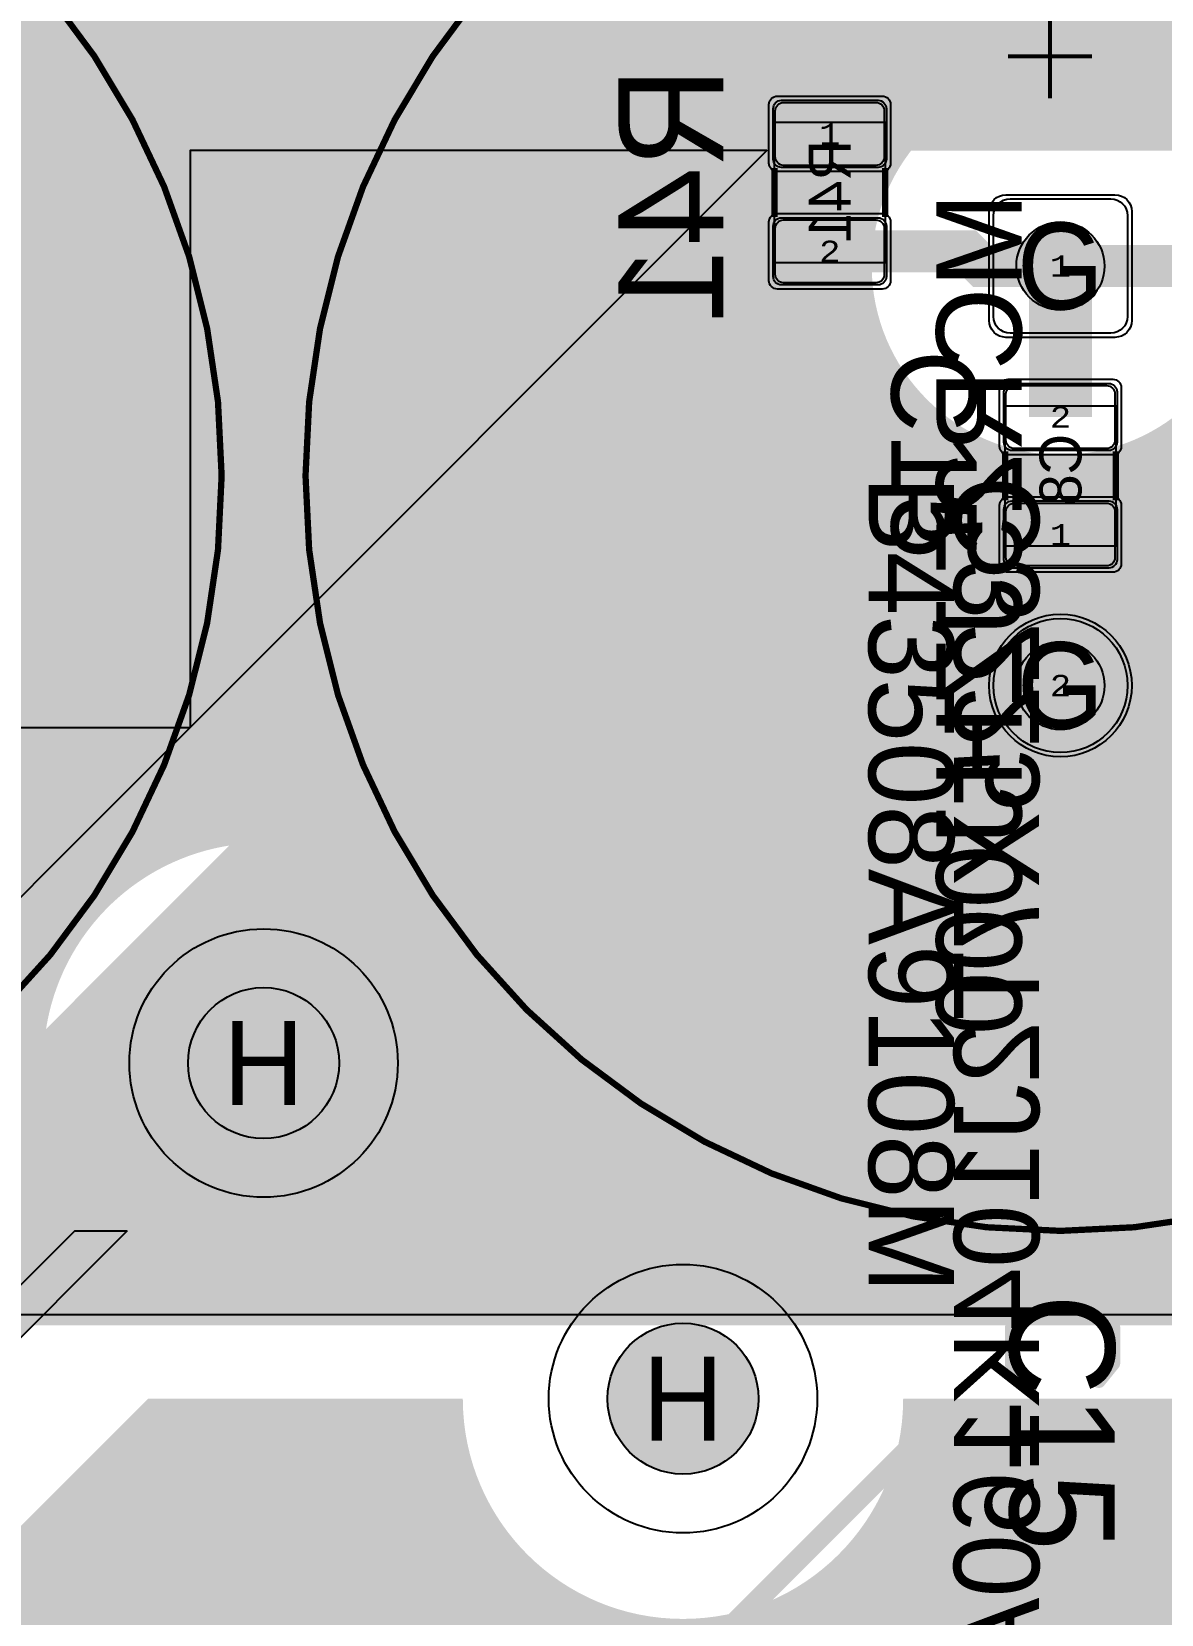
# Model space of a CAD drawing. Extents: x -2 to 260, y -54 to 137.
# Drawn here: x 102.47 to 129.41, y 34.86 to 72.59 of the extents above; entities that cross this region are included whole.
import ezdxf
from ezdxf.enums import TextEntityAlignment as Align

# ---------------------------------------------------------------- set-up
doc = ezdxf.new("R2010")
doc.units = 0
doc.header["$MEASUREMENT"] = 0
for name, color, linetype in [('ASSEMBLY_OUTLINES_BTM', 191, 'CONTINUOUS'), ('ASSEMBLY_OUTLINES_TOP', 102, 'CONTINUOUS'), ('ASSEMBLY_PART_NUMBERS_BTM', 191, 'CONTINUOUS'), ('ASSEMBLY_PART_NUMBERS_TOP', 102, 'CONTINUOUS'), ('ASSEMBLY_REF_DES_BTM', 191, 'CONTINUOUS'), ('ASSEMBLY_REF_DES_TOP', 102, 'CONTINUOUS'), ('DRILL_DRAWING', 21, 'CONTINUOUS'), ('GENERATED_SILKSCREEN_BTM', 255, 'CONTINUOUS'), ('GENERATED_SILKSCREEN_TOP', 140, 'CONTINUOUS'), ('MOUNTING_HOLE_PADS_LAYER14', 150, 'CONTINUOUS'), ('MOUNTING_HOLE_PADS_LAYER15', 230, 'CONTINUOUS'), ('MOUNTING_HOLES_LAYER_BOT17', 42, 'CONTINUOUS'), ('MOUNTING_HOLES_LAYER_TOP', 42, 'CONTINUOUS'), ('PART_HOLES_LAYER_BOTTOM', 30, 'CONTINUOUS'), ('PART_HOLES_LAYER_TOP', 30, 'CONTINUOUS'), ('PART_PADS_LAYER_BOTTOM', 230, 'CONTINUOUS'), ('PART_PADS_LAYER_TOP', 150, 'CONTINUOUS'), ('PART_PADS_SMD_BTM', 230, 'CONTINUOUS'), ('PIN_NUMBERS_BTM', 8, 'CONTINUOUS'), ('PIN_NUMBERS_TOP', 8, 'CONTINUOUS'), ('PLACEMENT_OUTLINES_BTM', 222, 'CONTINUOUS'), ('PLACEMENT_OUTLINES_TOP', 130, 'CONTINUOUS'), ('PLANE_DATA_LAYER_BOTTOM', 230, 'CONTINUOUS'), ('PLANE_DATA_LAYER_TOP', 150, 'CONTINUOUS'), ('PLANE_SHAPES_LAYER_BOTTOM', 230, 'CONTINUOUS'), ('PLANE_SHAPES_LAYER_TOP', 150, 'CONTINUOUS'), ('SILKSCREEN_OUTLINES_BTM', 211, 'CONTINUOUS'), ('SILKSCREEN_OUTLINES_TOP', 150, 'CONTINUOUS'), ('SILKSCREEN_REF_DES_BTM', 211, 'CONTINUOUS'), ('SILKSCREEN_REF_DES_TOP', 150, 'CONTINUOUS'), ('SOLDERMASK_PADS_BTM', 102, 'CONTINUOUS'), ('SOLDERMASK_PADS_TOP', 102, 'CONTINUOUS'), ('SOLDERPASTE_PADS_BTM', 254, 'CONTINUOUS'), ('TRACES_LAYER_BOTTOM', 230, 'CONTINUOUS')]:
    doc.layers.add(name, color=color, linetype=linetype)
doc.styles.add('COURIER_NEW', font='COUR.TTF')
doc.styles.add('VERIBEST_GERBER_0', font='txt')

msp = doc.modelspace()

# ---------------------------------------------------------------- hatches: boundary and pattern name
at = {"layer": 'MOUNTING_HOLES_LAYER_BOT17'}
h = msp.add_hatch(color=256, dxfattribs=at)
edge = h.paths.add_edge_path()
edge.add_arc((108, 48), 1.8, 0, 360)
h = msp.add_hatch(color=256, dxfattribs=at)
edge = h.paths.add_edge_path()
edge.add_arc((118, 40), 1.8, 0, 360)
at = {"layer": 'MOUNTING_HOLES_LAYER_TOP'}
h = msp.add_hatch(color=256, dxfattribs=at)
edge = h.paths.add_edge_path()
edge.add_arc((108, 48), 1.8, 0, 360)
h = msp.add_hatch(color=256, dxfattribs=at)
edge = h.paths.add_edge_path()
edge.add_arc((118, 40), 1.8, 0, 360)
at = {"layer": 'PART_HOLES_LAYER_BOTTOM'}
h = msp.add_hatch(color=256, dxfattribs=at)
edge = h.paths.add_edge_path()
edge.add_arc((127, 67), 1.05, 0, 360)
h = msp.add_hatch(color=256, dxfattribs=at)
edge = h.paths.add_edge_path()
edge.add_arc((127, 57), 1.05, 0, 360)
at = {"layer": 'PART_HOLES_LAYER_TOP'}
h = msp.add_hatch(color=256, dxfattribs=at)
edge = h.paths.add_edge_path()
edge.add_arc((127, 67), 1.05, 0, 360)
h = msp.add_hatch(color=256, dxfattribs=at)
edge = h.paths.add_edge_path()
edge.add_arc((127, 57), 1.05, 0, 360)
at = {"layer": 'PLANE_DATA_LAYER_BOTTOM'}
h = msp.add_hatch(color=256, dxfattribs=at)
h.paths.add_polyline_path([(215, 72.9262, -0.414213562), (214.9238, 72.85), (213.75, 72.85, 0.414213562), (213.05, 72.15), (213.05, 69.85, 0.414213562), (213.75, 69.15), (214.9238, 69.15, -0.414213562), (215, 69.0738), (215, 68.8262, -0.414213562), (214.9238, 68.75), (199.5762, 68.75, -0.414213562), (199.5, 68.8262), (199.5, 76.749996), (199.499997, 76.750001), (197.750002, 78.499998, 0.207684346), (197.749996, 78.5), (192.000004, 78.5, 0.207684346), (191.999998, 78.499998), (190.250002, 76.750002), (190.25, 76.749996), (190.25, 69.8262, -0.414213562), (190.1738, 69.75), (171.4262, 69.75, -0.414213562), (171.35, 69.8262), (171.35, 71, 0.414213562), (170.65, 71.7), (168.35, 71.7, 0.414213562), (167.65, 71), (167.65, 69.8262, -0.414213562), (167.5738, 69.75), (162.1762, 69.75, -0.414213562), (162.1, 69.8262), (162.1, 71, 0.414213562), (161.4, 71.7), (159.1, 71.7, 0.414213562), (158.4, 71), (158.4, 69.8262, -0.414213562), (158.3238, 69.75), (133.9262, 69.75, -0.414213562), (133.85, 69.8262), (133.85, 70.75, 0.414213562), (133.15, 71.45), (130.85, 71.45, 0.414213562), (130.15, 70.75), (130.15, 69.8262, -0.414213562), (130.0738, 69.75), (123.4262, 69.75, -0.414213562), (123.35, 69.8262), (123.35, 70.75, 0.414213562), (122.65, 71.45), (120.35, 71.45, 0.414213562), (119.65, 70.75), (119.65, 69.549999, 0.035735183), (119.657133, 69.450323, -0.035737133), (119.65791, 69.439472), (119.65791, 69.439471, -0.198909956), (119.635592, 69.38559), (98.750002, 48.500002), (98.75, 48.499996), (98.750002, 29.281565), (98.750002, 29.281564, -0.198909956), (98.727684, 29.227683), (93.000002, 23.500002), (93, 23.499996), (93, 12.5762, -0.414213562), (92.9238, 12.5), (89.5762, 12.5, -0.414213562), (89.5, 12.5762), (89.5, 23.499996), (89.499997, 23.500001), (83.77232, 29.227678, -0.198909956), (83.750002, 29.281559), (83.750002, 29.28156), (83.75, 46.499996), (83.749997, 46.500001), (60.500002, 69.749998, 0.207684346), (60.499996, 69.75), (57.4262, 69.75, -0.414213562), (57.35, 69.8262), (57.35, 70.75, 0.414213562), (56.65, 71.45), (54.35, 71.45, 0.414213562), (53.65, 70.75), (53.65, 69.826201, -0.414213562), (53.5738, 69.750001), (48.4262, 69.750001, -0.414213562), (48.35, 69.826201), (48.35, 70.75, 0.414213562), (47.65, 71.45), (45.35, 71.45, 0.414213562), (44.65, 70.75), (44.65, 69.826202, -0.414213562), (44.5738, 69.750002), (43.53156, 69.750002, -0.198913366), (43.477678, 69.77232), (43.02232, 70.227678, -0.198909956), (43.000002, 70.281559), (43.000002, 91.218441, -0.198909956), (43.02232, 91.272322), (43.727678, 91.97768, -0.198913366), (43.78156, 91.999998), (44.3238, 91.999998, -0.414213562), (44.4, 91.923798), (44.4, 90.75, 0.414213562), (45.1, 90.05), (47.4, 90.05, 0.414213562), (48.1, 90.75), (48.1, 91.923798, -0.414213562), (48.1762, 91.999998), (53.5738, 91.999998, -0.414213562), (53.65, 91.923798), (53.65, 90.75, 0.414213562), (54.35, 90.05), (56.65, 90.05, 0.414213562), (57.35, 90.75), (57.35, 91.923798, -0.414213562), (57.4262, 91.999998), (64.797837, 91.999998), (81, 91.999999), (81.5738, 91.999999, -0.414213562), (81.65, 91.923799), (81.65, 91, 0.414213562), (82.35, 90.3), (84.65, 90.3, 0.414213562), (85.35, 91), (85.35, 91.923799, -0.414213562), (85.4262, 91.999999), (92.0738, 91.999999, -0.414213562), (92.15, 91.923799), (92.15, 91, 0.414213562), (92.85, 90.3), (95.15, 90.3, 0.414213562), (95.85, 91), (95.85, 91.923799, -0.414213562), (95.9262, 91.999999), (119.5738, 91.999999, -0.414213562), (119.65, 91.923799), (119.65, 91, 0.414213562), (120.35, 90.3), (122.65, 90.3, 0.414213562), (123.35, 91), (123.35, 91.923799, -0.414213562), (123.4262, 91.999999), (130.0738, 91.999999, -0.414213562), (130.15, 91.923799), (130.15, 91, 0.414213562), (130.85, 90.3), (133.15, 90.3, 0.414213562), (133.85, 91), (133.85, 91.923799, -0.414213562), (133.9262, 91.999999), (140.797837, 91.999999), (158.3238, 92, -0.414213562), (158.4, 91.9238), (158.4, 91, 0.414213562), (159.1, 90.3), (161.4, 90.3, 0.414213562), (162.1, 91), (162.1, 91.9238, -0.414213562), (162.1762, 92), (167.8238, 92, -0.414213562), (167.9, 91.9238), (167.9, 91, 0.414213562), (168.6, 90.3), (170.9, 90.3, 0.414213562), (171.6, 91), (171.6, 91.9238, -0.414213562), (171.6762, 92), (190.249996, 92, 0.207684346), (190.250002, 92.000002), (193.227679, 94.977682, -0.198913366), (193.281561, 95), (198.71844, 94.999998, -0.198913366), (198.772322, 94.97768), (201.22768, 92.522322, -0.198909956), (201.249998, 92.468441), (201.249998, 92.46844), (201.25, 87.000004), (201.250003, 86.999999), (209, 79.25), (209.749998, 78.500002, 0.207684346), (209.750004, 78.5), (214.21844, 78.499998, -0.198913366), (214.272322, 78.47768), (214.977682, 77.77232, -0.198909956), (215, 77.718439)], flags=0)
h.paths.add_polyline_path([(64.797837, 81, -1), (75.202163, 81, -1)], flags=0)
h.paths.add_polyline_path([(89.98, 14.19, -1), (92.68, 14.19, -1)], flags=0)
h.paths.add_polyline_path([(89.98, 18, -1), (92.68, 18, -1)], flags=0)
h.paths.add_polyline_path([(89.98, 21.81, -1), (92.68, 21.81, -1)], flags=0)
h.paths.add_polyline_path([(96.999998, 65.249998), (97, 65.250004), (97, 68.249996), (96.999997, 68.250001), (95.622318, 69.62768, -0.198909956), (95.6, 69.681561), (95.6, 70.75, 0.414213562), (94.9, 71.45), (92.6, 71.45, 0.414213562), (91.9, 70.75), (91.9, 69.8262, -0.414213562), (91.8238, 69.75), (86.1762, 69.75, -0.414213562), (86.1, 69.8262), (86.1, 70.75, 0.414213562), (85.4, 71.45), (83.1, 71.45, 0.414213562), (82.4, 70.75), (82.4, 69.8262, -0.414213562), (82.3238, 69.75), (81.000008, 69.75, 0.414213562), (81, 69.749992), (81, 69.250008, 0.414213562), (81.000008, 69.25), (82.316036, 69.249998, -0.414213562), (82.392236, 69.173798), (82.392236, 69.173797, -0.198909956), (82.369918, 69.119916), (81.000002, 67.750002), (81, 67.749996), (81, 65.250004), (81.000003, 65.249999), (82.499998, 63.750002, 0.207684346), (82.500004, 63.75), (85.4238, 63.75, -0.414213562), (85.5, 63.6738), (85.5, 53.500008, 0.414213562), (85.500008, 53.5), (92.749992, 53.5, 0.414213562), (92.75, 53.500008), (92.75, 63.6738, -0.414213562), (92.8262, 63.75), (95.499996, 63.75, 0.207684346), (95.500002, 63.750002)], flags=0)
h.paths.add_polyline_path([(102.797837, 81, -1), (113.202163, 81, -1)], flags=0)
h.paths.add_polyline_path([(140.797837, 81, -1), (151.202163, 81, -1)], flags=0)
h.paths.add_polyline_path([(173.797837, 81, -1), (184.202163, 81, -1)], flags=0)
h.paths.add_polyline_path([(209, 71, -1), (212.5, 71, -1)], flags=0)
h.paths.add_polyline_path([(213.1, 73.15, 0.414213562), (213.8, 73.85), (213.8, 75.15, 0.414213562), (213.1, 75.85), (209.9, 75.85, 0.414213562), (209.2, 75.15), (209.2, 73.85, 0.414213562), (209.9, 73.15)], flags=0)
for points in [[(121.5, 70.575), (121.5, 71.5262)], [(120.525, 70.15), (119.5738, 70.15)], [(122.475, 70.15), (123.4262, 70.15)], [(126.025, 60.6), (125.0738, 60.6)], [(127.975, 60.6), (128.9262, 60.6)], [(127, 57), (125.461194, 58.538806)], [(127, 57), (128.538806, 58.538806)], [(127, 57), (125.461194, 55.461194)], [(127, 57), (128.538806, 55.461194)]]:
    msp.add_hatch(color=256, dxfattribs=at).paths.add_polyline_path(points, is_closed=False, flags=0)
h = msp.add_hatch(color=256, dxfattribs=at)
h.paths.add_polyline_path([(208.5, 52.5762, -0.414213562), (208.4238, 52.5), (202.000004, 52.5, 0.207684346), (201.999998, 52.499998), (198.272322, 48.77232, -0.198913366), (198.21844, 48.750002), (186.750004, 48.75, 0.207684346), (186.749998, 48.749998), (179.772321, 41.772318, -0.198913366), (179.718439, 41.75), (121.30525, 41.75, -0.273000489), (121.238553, 41.789349, 0.58997023), (114.761447, 41.789349, -0.273000489), (114.69475, 41.75), (102.5762, 41.75, -0.414213562), (102.5, 41.8262), (102.500002, 48.46844), (102.500002, 48.468441, -0.198909956), (102.52232, 48.522322), (115.227678, 61.22768, -0.198913366), (115.28156, 61.249998), (124.9, 61.249999), (125.0738, 61.249999, -0.414213562), (125.15, 61.173799), (125.15, 60, 0.414213562), (125.85, 59.3), (128.15, 59.3, 0.414213562), (128.85, 60), (128.85, 61.1738, -0.414213562), (128.9262, 61.25), (132.249996, 61.25, 0.207684346), (132.250002, 61.250002), (137.477679, 66.477682, -0.198913366), (137.531561, 66.5), (155.468438, 66.5, -0.198913366), (155.52232, 66.477682), (160.749998, 61.250002, 0.207684346), (160.750004, 61.25), (163.0738, 61.25, -0.414213562), (163.15, 61.1738), (163.15, 60, 0.414213562), (163.85, 59.3), (166.15, 59.3, 0.414213562), (166.85, 60), (166.85, 61.1738, -0.414213562), (166.9262, 61.25), (170.249996, 61.25, 0.207684346), (170.250002, 61.250002), (174.977679, 65.977682, -0.198913366), (175.031561, 66), (208.4238, 66, -0.414213562), (208.5, 65.9238)], flags=0)
h.paths.add_polyline_path([(104.3, 48, -1), (111.7, 48, -1)], flags=0)
h.paths.add_polyline_path([(124.9, 57, -1), (129.1, 57, -1)], flags=0)
h.paths.add_polyline_path([(140.75, 48, -1), (151.25, 48, -1)], flags=0)
h.paths.add_polyline_path([(162.9, 57, -1), (167.1, 57, -1)], flags=0)
at = {"layer": 'PLANE_DATA_LAYER_TOP'}
h = msp.add_hatch(color=256, dxfattribs=at)
h.paths.add_polyline_path([(256.75, 69.0762, -0.414213562), (256.6738, 69), (217.28156, 69.000002, -0.198913366), (217.227678, 69.02232), (212.250002, 73.999998, 0.207684346), (212.249996, 74), (207.000004, 74, 0.207684346), (206.999998, 73.999998), (203.022321, 70.022318, -0.198913366), (202.968439, 70), (194.250004, 70, 0.207684346), (194.249998, 69.999998), (191.000002, 66.750002), (191, 66.749996), (190.999998, 50.03156), (190.999998, 50.031559, -0.198909956), (190.97768, 49.977678), (189.272322, 48.27232, -0.198913366), (189.21844, 48.250002), (151.316201, 48.25, -0.396375402), (151.240144, 48.321533, 0.969816636), (140.75, 48), (140.75, 47.999999, 0.169411863), (141.889093, 44.734583, -0.169411131), (141.905626, 44.687188), (141.905626, 44.687187, -0.198909956), (141.883308, 44.633306), (141.272322, 44.02232, -0.198913366), (141.21844, 44.000002), (111.601695, 44, -0.683758196), (111.550167, 44.132336, 0.210053478), (113.25, 47.999999), (113.25, 48, 1.564143144), (104.59963, 44.000002), (104.599633, 44, -0.307107077), (104.647644, 43.929206), (104.647644, 43.929205, -0.198909956), (104.625326, 43.875324), (98.000002, 37.250002), (98, 37.249996), (98, 12.5762, -0.414213562), (97.9238, 12.5), (94.8262, 12.5, -0.414213562), (94.75, 12.5762), (94.75, 30.249996), (94.749997, 30.250001), (85.000002, 39.999998, 0.207684346), (84.999996, 40), (40.825655, 40, -0.410029908), (40.749463, 40.07511, 0.545155528), (33.263933, 44.75, 0.208175495), (30.499999, 41.600779, 0.074019), (30.250537, 40.07511, -0.410029908), (30.174345, 40), (27.53156, 40.000002, -0.198913366), (27.477678, 40.02232), (22.77232, 44.727678, -0.198909956), (22.750002, 44.781559), (22.750002, 100.46844, -0.198909956), (22.77232, 100.522321), (29.477679, 107.227682, -0.198913366), (29.531561, 107.25), (31.75, 107.25), (46.25, 107.249998), (50.8488, 107.249998, -0.414213562), (50.925, 107.173798), (50.925, 107.170941, -0.393991976), (50.854094, 107.094925, 28.750872735), (51.145906, 107.094925, -0.393991976), (51.075, 107.170941), (51.075, 107.173798, -0.414213562), (51.1512, 107.249998), (52.71844, 107.249998, -0.198913366), (52.772322, 107.22768), (59.499998, 100.500002, 0.207684346), (59.500004, 100.5), (80.499996, 100.5, 0.207684346), (80.500002, 100.500002), (84.5, 104.500001), (86.9, 106.900002), (87.477678, 107.47768, -0.198913366), (87.53156, 107.499998), (91.71844, 107.499998, -0.198913366), (91.772322, 107.47768), (95.06, 104.190001), (98.749998, 100.500002, 0.207684346), (98.750004, 100.5), (117.999996, 100.5, 0.207684346), (118.000002, 100.500002), (122.5, 105.000001), (124.9, 107.400002), (124.977678, 107.47768, -0.198913366), (125.03156, 107.499998), (129.71844, 107.499998, -0.198913366), (129.772322, 107.47768), (136.749998, 100.500002, 0.207684346), (136.750004, 100.5), (156.749996, 100.5, 0.207684346), (156.750002, 100.500002), (160.5, 104.250001), (160.75, 104.500001), (162.9, 106.650002), (163.727678, 107.47768, -0.198913366), (163.78156, 107.499998), (172.96844, 107.499998, -0.198913366), (173.022322, 107.47768), (173.75, 106.750002), (184.5, 96.000001), (193.5, 87), (193.749998, 86.750002, 0.207684346), (193.750004, 86.75), (209.999996, 86.75, 0.207684346), (210.000002, 86.750002), (211.999998, 88.749998), (212, 88.750004), (212.000002, 97.46844), (212.000002, 97.468441, -0.198909956), (212.02232, 97.522322), (212.477678, 97.97768, -0.198913366), (212.53156, 97.999998), (214.96844, 97.999998, -0.198913366), (215.022322, 97.97768), (215.47768, 97.522322, -0.198909956), (215.499998, 97.468441), (215.499998, 97.46844), (215.5, 88.750004), (215.500003, 88.749999), (217.499998, 86.750002, 0.207684346), (217.500004, 86.75), (231.999996, 86.75, 0.207684346), (232.000002, 86.750002), (244.977678, 99.72768, -0.198913366), (245.03156, 99.749998), (250.71844, 99.749998, -0.198913366), (250.772322, 99.72768), (251.22768, 99.272322, -0.198909956), (251.249998, 99.218441), (251.249998, 94.531559, -0.198909956), (251.22768, 94.477678), (250.772322, 94.02232, -0.198913366), (250.71844, 94.000002), (248.500004, 94, 0.207684346), (248.499998, 93.999998), (243.750002, 89.250002), (243.75, 89.249996), (243.75, 82.500004), (243.750003, 82.499999), (245.1, 81.150001), (247.499998, 78.750002, 0.207684346), (247.500004, 78.75), (256.6738, 78.75, -0.414213562), (256.75, 78.6738)], flags=0)
h.paths.add_polyline_path([(31.75, 81, -1), (42.25, 81, -1)], flags=0)
h.paths.add_polyline_path([(48.9, 57, -1), (53.1, 57, -1)], flags=0)
h.paths.add_polyline_path([(46.5, 95, -1), (55.5, 95, -1)], flags=0)
h.paths.add_polyline_path([(46.25, 67, -1), (55.75, 67, -1)], flags=0)
h.paths.add_polyline_path([(64.75, 81, -1), (75.25, 81, -1)], flags=0)
h.paths.add_polyline_path([(64.511376, 48, -1), (75.488624, 48, -1)], flags=0)
h.paths.add_polyline_path([(86.9, 57, -1), (91.1, 57, -1)], flags=0)
h.paths.add_polyline_path([(86.9, 105, -1), (91.1, 105, -1)], flags=0)
h.paths.add_polyline_path([(84.5, 67, -1), (93.5, 67, -1)], flags=0)
h.paths.add_polyline_path([(84.5, 95, -1), (93.5, 95, -1)], flags=0)
h.paths.add_polyline_path([(95.06, 14.19, -1), (97.76, 14.19, -1)], flags=0)
h.paths.add_polyline_path([(95.06, 18, -1), (97.76, 18, -1)], flags=0)
h.paths.add_polyline_path([(95.06, 21.81, -1), (97.76, 21.81, -1)], flags=0)
h.paths.add_polyline_path([(102.75, 81, -1), (113.25, 81, -1)], flags=0)
h.paths.add_polyline_path([(124.9, 57, -1), (129.1, 57, -1)], flags=0)
h.paths.add_polyline_path([(124.9, 105, -1), (129.1, 105, -1)], flags=0)
h.paths.add_polyline_path([(122.5, 67, -1), (131.5, 67, -1)], flags=0)
h.paths.add_polyline_path([(122.5, 95, -1), (131.5, 95, -1)], flags=0)
h.paths.add_polyline_path([(140.75, 81, -1), (151.25, 81, -1)], flags=0)
h.paths.add_polyline_path([(162.9, 57, -1), (167.1, 57, -1)], flags=0)
h.paths.add_polyline_path([(162.9, 105, -1), (167.1, 105, -1)], flags=0)
h.paths.add_polyline_path([(160.75, 95, -1), (169.25, 95, -1)], flags=0)
h.paths.add_polyline_path([(160.5, 67, -1), (169.5, 67, -1)], flags=0)
h.paths.add_polyline_path([(173.75, 81, -1), (184.25, 81, -1)], flags=0)
h.paths.add_polyline_path([(188.6, 48.8, 0.414213562), (189.5, 49.7), (189.5, 52.3, 0.414213562), (188.6, 53.2), (185.4, 53.2, 0.414213562), (184.5, 52.3), (184.5, 49.7, 0.414213562), (185.4, 48.8)], flags=0)
h.paths.add_polyline_path([(188.6, 56.3, 0.414213562), (189.5, 57.2), (189.5, 59.8, 0.414213562), (188.6, 60.7), (185.4, 60.7, 0.414213562), (184.5, 59.8), (184.5, 57.2, 0.414213562), (185.4, 56.3)], flags=0)
h.paths.add_polyline_path([(188.6, 63.55, 0.414213562), (189.5, 64.45), (189.5, 67.05, 0.414213562), (188.6, 67.95), (185.4, 67.95, 0.414213562), (184.5, 67.05), (184.5, 64.45, 0.414213562), (185.4, 63.55)], flags=0)
h.paths.add_polyline_path([(195.913742, 73.56043, 0.233034355), (196.5, 74.749999), (196.5, 74.75, 1), (193.5, 74.75), (193.5, 74.749999, 0.233034355), (194.086258, 73.56043, -0.492832038), (194.086258, 73.43957, 0.233034355), (193.5, 72.250001), (193.5, 72.25, 1), (196.5, 72.25), (196.5, 72.250001, 0.233034355), (195.913742, 73.43957, -0.492832038)], flags=0)
h.paths.add_polyline_path([(212.2, 90.25, -1), (215.2, 90.25, -1)], flags=0)
h.paths.add_polyline_path([(212.2, 95.75, -1), (215.2, 95.75, -1)], flags=0)
h.paths.add_polyline_path([(218.75, 71, -1), (222.25, 71, -1)], flags=0)
h.paths.add_polyline_path([(246.6, 97.575, -1), (250.4, 97.575, -1)], flags=0)
h.paths.add_polyline_path([(247.75, 76.95, -1), (250.75, 76.95, -1)], flags=0)
h.paths.add_polyline_path([(249.312143, 71.584474, 3.137153567), (249.312143, 72.915526, -0.516570245), (249.187857, 72.915526, 0.516575837), (247.312143, 72.915526, -0.516570245), (247.187857, 72.915526, 3.137153567), (247.187857, 71.584474, -0.516570245), (247.312143, 71.584474, 0.516575837), (249.187857, 71.584474, -0.516570245)], flags=0)
h.paths.add_polyline_path([(253.25, 76.95, -1), (256.25, 76.95, -1)], flags=0)
for points in [[(127, 57), (127, 59.1762)], [(127, 57), (124.8238, 57)], [(127, 57), (127, 54.8238)], [(127, 57), (129.1762, 57)]]:
    msp.add_hatch(color=256, dxfattribs=at).paths.add_polyline_path(points, is_closed=False, flags=0)
h = msp.add_hatch(color=256, dxfattribs=at)
h.paths.add_polyline_path([(229.75, 50.218438), (229.749998, 49.03156), (229.749998, 49.031559, -0.198909956), (229.72768, 48.977678), (229.272322, 48.52232, -0.198913366), (229.21844, 48.500002), (222.000004, 48.5, 0.207684346), (221.999998, 48.499998), (221.250002, 47.750002), (221.25, 47.749996), (221.25, 1.0762, -0.414213562), (221.1738, 1), (217.3262, 1, -0.414213562), (217.25, 1.0762), (217.25, 14.249996), (217.249997, 14.250001), (214.000002, 17.499998, 0.207684346), (213.999996, 17.5), (209.250004, 17.5, 0.207684346), (209.249998, 17.499998), (202.522322, 10.77232, -0.198913366), (202.46844, 10.750002), (188.250004, 10.75, 0.207684346), (188.249998, 10.749998), (184.000002, 6.500002), (184, 6.499996), (184, 1.0762, -0.414213562), (183.9238, 1), (124.3262, 1, -0.414213562), (124.25, 1.0762), (124.25, 6.999996), (124.249997, 7.000001), (121.250002, 9.999998, 0.207684346), (121.249996, 10), (95.250004, 10, 0.207684346), (95.249998, 9.999998), (92.500002, 7.250002), (92.5, 7.249996), (92.5, 1.0762, -0.414213562), (92.4238, 1), (71.8262, 1, -0.414213562), (71.75, 1.0762), (71.75, 7.499996), (71.749997, 7.500001), (69.250002, 9.999998, 0.207684346), (69.249996, 10), (63.250004, 10, 0.207684346), (63.249998, 9.999998), (60.750002, 7.500002), (60.75, 7.499996), (60.75, 1.0762, -0.414213562), (60.6738, 1), (40.0762, 1, -0.414213562), (40, 1.0762), (40, 7.749996), (39.999997, 7.750001), (37.750002, 9.999998, 0.207684346), (37.749996, 10), (33.000004, 10, 0.207684346), (32.999998, 9.999998), (30.750002, 7.750002), (30.75, 7.749996), (30.75, 1.0762, -0.414213562), (30.6738, 1), (11.0762, 1, -0.414213562), (11, 1.0762), (11, 7.999996), (10.999997, 8.000001), (8.250002, 10.749998, 0.207684346), (8.249996, 10.75), (1.3262, 10.75, -0.414213562), (1.25, 10.8262), (1.25, 24.9238, -0.414213562), (1.3262, 25), (16.293644, 25), (69.798438, 24.999998), (75.21844, 24.999998, -0.198913366), (75.272322, 24.97768), (76.72768, 23.522322, -0.198909956), (76.749998, 23.468441), (76.749998, 23.46844), (76.75, 13.500004), (76.750003, 13.499999), (79.499998, 10.750002, 0.207684346), (79.500004, 10.75), (160.499996, 10.75, 0.207684346), (160.500002, 10.750002), (165.999998, 16.249998), (166, 16.250004), (166, 19.749996), (165.999997, 19.750001), (161.000002, 24.749998, 0.207684346), (160.999996, 24.75), (130.750004, 24.75, 0.207684346), (130.749998, 24.749998), (129.000002, 23.000002), (129, 22.999996), (128.999998, 21.03156), (128.999998, 21.031559, -0.198909956), (128.97768, 20.977678), (128.272322, 20.27232, -0.198913366), (128.21844, 20.250002), (120.53156, 20.250002, -0.198913366), (120.477678, 20.27232), (119.77232, 20.977678, -0.198909956), (119.750002, 21.031559), (119.750002, 21.03156), (119.75, 22.999996), (119.749997, 23.000001), (118.000002, 24.749998, 0.207684346), (117.999996, 24.75), (104.03156, 24.750002, -0.198913366), (103.977678, 24.77232), (102.02232, 26.727678, -0.198909956), (102.000002, 26.781559), (102.000002, 36.718441, -0.198909956), (102.02232, 36.772322), (105.227678, 39.97768, -0.198913366), (105.28156, 39.999998), (112.674345, 40, -0.410029908), (112.750537, 39.92489, 0.985798357), (123.249463, 39.92489, -0.410029908), (123.325655, 40), (145.749996, 40, 0.207684346), (145.750002, 40.000002), (151.727678, 45.97768, -0.198913366), (151.78156, 45.999998), (184.852185, 45.999999), (207.1738, 46, -0.414213562), (207.25, 45.9238), (207.25, 26.000004), (207.250003, 25.999999), (208.999998, 24.250002, 0.207684346), (209.000004, 24.25), (213.749996, 24.25, 0.207684346), (213.750002, 24.250002), (214.249998, 24.749998), (214.25, 24.750004), (214.25, 26.749996), (214.249997, 26.750001), (210.77232, 30.227678, -0.198909956), (210.750002, 30.281559), (210.750002, 45.968441, -0.198909956), (210.77232, 46.022322), (215.477678, 50.72768, -0.198913366), (215.53156, 50.749998), (229.21844, 50.749998, -0.198913366), (229.272322, 50.72768), (229.727682, 50.27232, -0.198909956), (229.75, 50.218439)], flags=0)
h.paths.add_polyline_path([(27.567765, 10.750006, 0.055267203), (27.706356, 12.000003, 1), (16.293644, 12.000003, 0.055267203), (16.432235, 10.750006), (16.432236, 10.750002, -0.095035575), (16.443819, 10.723735, 0.033178105), (16.661459, 10.000006), (16.66146, 10.000004, 0.216609195), (16.661465, 9.999999, -0.245306694), (16.714475, 9.953482, 0.685149888), (27.285525, 9.953482, -0.245306694), (27.338535, 9.999999, 0.216609195), (27.33854, 10.000004), (27.338541, 10.000006, 0.033178105), (27.556181, 10.723735, -0.095035575), (27.567764, 10.750002)], flags=0)
h.paths.add_polyline_path([(69.798438, 17.75, -1), (76.201562, 17.75, -1)], flags=0)
h.paths.add_polyline_path([(104.957479, 32.444911, 4.820087758), (104.042521, 32.444911, -0.656361766), (104.042521, 32.305089, 0.65636257), (104.042521, 30.194911, -0.656361766), (104.042521, 30.055089, 4.820087758), (104.957479, 30.055089, -0.656361766), (104.957479, 30.194911, 0.65636257), (104.957479, 32.305089, -0.656361766)], flags=0)
h.paths.add_polyline_path([(120.46, 21.81, -1), (123.16, 21.81, -1)], flags=0)
h.paths.add_polyline_path([(125.54, 21.81, -1), (128.24, 21.81, -1)], flags=0)
h.paths.add_polyline_path([(132.5, 30, -1), (141.5, 30, -1)], flags=0)
h.paths.add_polyline_path([(184.852185, 40, -1), (195.147815, 40, -1)], flags=0)
at = {"layer": 'PLANE_SHAPES_LAYER_BOTTOM'}
h = msp.add_hatch(color=256, dxfattribs=at)
h.paths.add_polyline_path([(190.25, 69.75), (43.5, 69.75), (43, 70.25), (43, 91.25), (43.75, 92), (190.25, 92)])
h.paths.add_polyline_path([(64.797837, 81, -1), (75.202163, 81, -1)], flags=0)
h.paths.add_polyline_path([(102.797837, 81, -1), (113.202163, 81, -1)], flags=0)
h.paths.add_polyline_path([(140.797837, 81, -1), (151.202163, 81, -1)], flags=0)
h.paths.add_polyline_path([(173.797837, 81, -1), (184.202163, 81, -1)], flags=0)
for points in [[(106.25, 56), (120, 69.75), (106.25, 69.75)], [(106.25, 56), (98.75, 48.5), (98.75, 56)]]:
    msp.add_hatch(color=256, dxfattribs=at).paths.add_polyline_path(points, flags=0)
h = msp.add_hatch(color=256, dxfattribs=at)
h.paths.add_polyline_path([(208.5, 59), (198.25, 48.75), (179.75, 48.75), (179.75, 41.75), (102.5, 41.75), (102.5, 48.5), (115.25, 61.25), (208.5, 61.25)])
h.paths.add_polyline_path([(140.75, 48, -1), (151.25, 48, -1)], flags=0)
at = {"layer": 'PLANE_SHAPES_LAYER_TOP'}
h = msp.add_hatch(color=256, dxfattribs=at)
h.paths.add_polyline_path([(191, 50), (189.25, 48.25), (151.244044, 48.25, 1.382370896), (141.931678, 44.681678), (141.25, 44), (111.400368, 44, 2.720293875), (104.599632, 44), (103.5, 44), (98, 38.5), (98, 44.75), (87.75, 44.75), (87.75, 40), (40.75, 40, 0.00011719), (40.749999, 40.002461, 0.549651854), (33.263932, 44.75), (22.75, 44.75), (22.75, 100.5), (180, 100.5), (180, 97.5), (183, 97.5), (191, 89.5)], flags=0)
h.paths.add_polyline_path([(31.75, 81, -1), (42.25, 81, -1)], flags=0)
h.paths.add_polyline_path([(46.5, 95, -1), (55.5, 95, -1)], flags=0)
h.paths.add_polyline_path([(46.25, 67, -1), (55.75, 67, -1)], flags=0)
h.paths.add_polyline_path([(64.75, 81, -1), (75.25, 81, -1)], flags=0)
h.paths.add_polyline_path([(64.511376, 48, -1), (75.488624, 48, -1)], flags=0)
h.paths.add_polyline_path([(84.5, 67, -1), (93.5, 67, -1)], flags=0)
h.paths.add_polyline_path([(84.5, 95, -1), (93.5, 95, -1)], flags=0)
h.paths.add_polyline_path([(102.75, 81, -1), (113.25, 81, -1)], flags=0)
h.paths.add_polyline_path([(122.5, 67, -1), (131.5, 67, -1)], flags=0)
h.paths.add_polyline_path([(122.5, 95, -1), (131.5, 95, -1)], flags=0)
h.paths.add_polyline_path([(140.75, 81, -1), (151.25, 81, -1)], flags=0)
h.paths.add_polyline_path([(160.75, 95, -1), (169.25, 95, -1)], flags=0)
h.paths.add_polyline_path([(160.5, 67, -1), (169.5, 67, -1)], flags=0)
h.paths.add_polyline_path([(173.75, 81, -1), (184.25, 81, -1)], flags=0)
h = msp.add_hatch(color=256, dxfattribs=at)
h.paths.add_polyline_path([(207.25, 24.75), (104, 24.75), (102, 26.75), (102, 36.75), (105.25, 40), (112.75, 40, 1), (123.25, 40), (151.5, 40), (151.5, 45.75), (151.75, 46), (207.25, 46)], flags=0)
h.paths.add_polyline_path([(132.5, 30, -1), (141.5, 30, -1)], flags=0)
h.paths.add_polyline_path([(184.852185, 40, -1), (195.147815, 40, -1)], flags=0)
msp.add_hatch(color=256, dxfattribs=at).paths.add_polyline_path([(104.75, 44), (98, 37.25), (98, 38.5), (103.5, 44)], flags=0)

# ---------------------------------------------------------------- linework, layer by layer
at = {"layer": 'ASSEMBLY_OUTLINES_BTM'}
for points in [[(120.18, 67.08), (120.18, 70.43), (122.82, 70.43), (122.82, 67.08)], [(125.68, 60.32), (125.68, 63.67), (128.32, 63.67), (128.32, 60.32)]]:
    msp.add_lwpolyline(points, close=True, dxfattribs=at)
at = {"layer": 'ASSEMBLY_OUTLINES_TOP'}
msp.add_lwpolyline([(30.5, 42), (30.5, 120), (185.5, 120), (185.5, 42)], close=True, dxfattribs=at)
at = {"layer": 'ASSEMBLY_OUTLINES_TOP', "const_width": 0.1}
for points in [[(126.75, 71), (126.75, 73)], [(127.75, 72), (125.75, 72)]]:
    msp.add_lwpolyline(points, dxfattribs=at)
at = {"layer": 'ASSEMBLY_OUTLINES_TOP'}
for centre in [(89, 62), (89, 62), (127, 62), (127, 62)]:
    msp.add_circle(centre, 18, dxfattribs=at)
at = {"layer": 'GENERATED_SILKSCREEN_BTM', "const_width": 0.25}
for points in [[(117.4, 69.6425), (117.395, 69.635), (117.3825, 69.6325), (117.37, 69.625), (117.3575, 69.625), (116.8425, 69.625), (116.83, 69.625), (116.8225, 69.6325), (116.815, 69.6325), (116.8125, 69.635), (116.81, 69.6375), (116.8025, 69.6425), (116.46, 70.0675), (116.455, 70.08), (116.4525, 70.0875), (116.45, 70.1), (116.45, 71.36), (116.455, 71.3825), (116.4675, 71.395), (116.4825, 71.41), (116.5, 71.415), (118.9, 71.415), (118.92, 71.41), (118.9325, 71.3975), (118.94, 71.3825), (118.9425, 71.365), (118.94, 71.345), (118.9325, 71.3275), (118.92, 71.315), (118.9, 71.31), (117.75, 71.31), (117.75, 70.135), (118.915, 69.725), (118.9325, 69.715), (118.9425, 69.6975), (118.945, 69.6775), (118.94, 69.6625), (118.9325, 69.6475), (118.9175, 69.635), (118.9025, 69.6275), (118.8825, 69.6325), (117.7175, 70.0425), (117.4, 69.6425)], [(116.5525, 71.31), (116.5525, 70.1125), (116.8675, 69.725), (117.3325, 69.725), (117.65, 70.1125), (117.65, 71.31), (116.5525, 71.31)], [(118.9, 67.5325), (118.92, 67.53), (118.9325, 67.5175), (118.94, 67.5), (118.9425, 67.4825), (118.94, 67.465), (118.9325, 67.45), (118.92, 67.4375), (118.9, 67.4325), (118.1425, 67.4325), (118.1425, 67.315), (118.1375, 67.2975), (118.1275, 67.2825), (118.11, 67.275), (118.0925, 67.2725), (118.0725, 67.275), (118.055, 67.2825), (118.0425, 67.2975), (118.04, 67.315), (118.04, 67.4325), (116.57, 67.4325), (116.5575, 67.435), (116.5475, 67.44), (116.5375, 67.4525), (116.53, 67.465), (116.525, 67.48), (116.5225, 67.495), (116.525, 67.5075), (116.535, 67.52), (118.0525, 69.0375), (118.0675, 69.0475), (118.0825, 69.0525), (118.0975, 69.05), (118.115, 69.04), (118.1275, 69.035), (118.135, 69.025), (118.14, 69.015), (118.1425, 69.0025), (118.1425, 67.5325), (118.9, 67.5325)], [(118.04, 68.8775), (116.6975, 67.5325), (118.04, 67.5325), (118.04, 68.8775)], [(118.8475, 66.3275), (118.8525, 66.3475), (118.8625, 66.3575), (118.88, 66.365), (118.9, 66.3675), (118.9175, 66.365), (118.935, 66.3575), (118.9475, 66.3475), (118.95, 66.3275), (118.95, 65.3525), (118.9475, 65.335), (118.935, 65.32), (118.9175, 65.3125), (118.9, 65.31), (118.88, 65.3125), (118.8625, 65.32), (118.8525, 65.335), (118.8475, 65.3525), (118.8475, 65.7925), (116.5, 65.7925), (116.4825, 65.795), (116.47, 65.8025), (116.4625, 65.815), (116.46, 65.8325), (116.4575, 65.845), (116.4575, 65.8575), (116.4625, 65.8675), (116.4725, 65.8775), (117.1575, 66.365), (117.175, 66.3725), (117.1925, 66.3725), (117.2075, 66.365), (117.22, 66.3525), (117.23, 66.3375), (117.235, 66.32), (117.235, 66.31), (117.23, 66.3025), (117.225, 66.295), (117.2175, 66.29), (116.6575, 65.89), (118.8475, 65.89), (118.8475, 66.3275)]]:
    msp.add_lwpolyline(points, dxfattribs=at)
at = {"layer": 'GENERATED_SILKSCREEN_BTM', "const_width": 0.15}
for points in [[(120.180005, 68.166164, 0.000011642), (120.179995, 68.166156), (120.179995, 69.333844, 0.000011642), (120.180005, 69.333836), (120.180005, 68.166164)], [(122.820005, 68.166156, 0.000011642), (122.819995, 68.166164), (122.819995, 69.333836, 0.000011642), (122.820005, 69.333844), (122.820005, 68.166156)], [(125.680005, 61.416164, 0.000011642), (125.679995, 61.416156), (125.679995, 62.583844, 0.000011642), (125.680005, 62.583836), (125.680005, 61.416164)], [(128.320005, 61.416156, 0.000011642), (128.319995, 61.416164), (128.319995, 62.583836, 0.000011642), (128.320005, 62.583844), (128.320005, 61.416156)]]:
    msp.add_lwpolyline(points, format="xyb", dxfattribs=at)
at = {"layer": 'GENERATED_SILKSCREEN_TOP', "const_width": 0.15}
for points in [[(71, 62, -1), (107, 62, -1)], [(71, 62, -1), (107, 62, -1)], [(109, 62, -1), (145, 62, -1)], [(109, 62, -1), (145, 62, -1)]]:
    msp.add_lwpolyline(points, format="xyb", close=True, dxfattribs=at)
at = {"layer": 'GENERATED_SILKSCREEN_TOP', "const_width": 0.25}
for points in [[(125.81, 41.72), (126.1525, 42.14), (126.16, 42.1525), (126.17, 42.155), (126.18, 42.16), (126.1925, 42.1625), (127.9075, 42.1625), (127.92, 42.16), (127.93, 42.155), (127.9375, 42.15), (127.94, 42.1475), (127.9475, 42.14), (128.29, 41.72), (128.2925, 41.7125), (128.295, 41.705), (128.2975, 41.7025), (128.3, 41.6925), (128.3, 40.85), (128.2975, 40.8375), (128.295, 40.8325), (128.2925, 40.825), (128.29, 40.8175), (127.9475, 40.395), (127.935, 40.385), (127.915, 40.38), (127.9025, 40.3825), (127.89, 40.3875), (127.8775, 40.395), (127.8675, 40.4075), (127.86, 40.42), (127.8575, 40.4325), (127.8575, 40.445), (127.865, 40.455), (128.1975, 40.8675), (128.1975, 41.675), (127.8825, 42.06), (126.2175, 42.06), (125.9025, 41.675), (125.9025, 40.8675), (126.235, 40.455), (126.2425, 40.445), (126.2425, 40.4325), (126.24, 40.42), (126.2325, 40.4075), (126.2225, 40.395), (126.21, 40.3875), (126.1975, 40.3825), (126.18, 40.38), (126.165, 40.385), (126.1525, 40.395), (125.81, 40.8175), (125.805, 40.8275), (125.8025, 40.83), (125.8025, 40.8375), (125.8025, 40.84), (125.8, 40.8425), (125.8, 40.85), (125.8, 41.6925), (125.8025, 41.7025), (125.805, 41.7125), (125.81, 41.72)], [(125.9025, 39.445), (125.9, 39.465), (125.8875, 39.475), (125.87, 39.4825), (125.85, 39.485), (125.8325, 39.4825), (125.815, 39.475), (125.8025, 39.465), (125.8, 39.445), (125.8, 38.47), (125.8025, 38.4525), (125.815, 38.4375), (125.8325, 38.43), (125.85, 38.4275), (125.87, 38.43), (125.8875, 38.4375), (125.9, 38.4525), (125.9025, 38.47), (125.9025, 38.91), (128.25, 38.91), (128.2675, 38.9125), (128.28, 38.92), (128.2875, 38.9325), (128.29, 38.95), (128.2925, 38.9625), (128.2925, 38.975), (128.2875, 38.985), (128.2775, 38.995), (127.5925, 39.4825), (127.575, 39.49), (127.56, 39.49), (127.5425, 39.4825), (127.53, 39.47), (127.52, 39.455), (127.515, 39.4375), (127.52, 39.42), (127.5325, 39.4075), (128.0925, 39.0075), (125.9025, 39.0075), (125.9025, 39.445)], [(127.44, 37.06), (127.4375, 37.07), (127.435, 37.0775), (127.43, 37.0875), (127.155, 37.4275), (128.1975, 37.4275), (128.1975, 35.795), (128.2025, 35.7775), (128.2125, 35.7625), (128.23, 35.755), (128.2475, 35.7525), (128.2675, 35.755), (128.285, 35.7625), (128.295, 35.7775), (128.3, 35.795), (128.3, 37.4825), (128.295, 37.5), (128.2825, 37.5125), (128.27, 37.5275), (128.25, 37.5325), (127.0475, 37.5325), (127.03, 37.53), (127.0175, 37.5225), (127.01, 37.5125), (127.005, 37.495), (127, 37.4825), (126.9975, 37.4725), (127, 37.46), (127.0075, 37.45), (127.34, 37.0425), (127.34, 36.235), (127.0225, 35.845), (126.2175, 35.845), (125.905, 36.235), (125.905, 37.0425), (126.235, 37.45), (126.2425, 37.4675), (126.2425, 37.4825), (126.2325, 37.4975), (126.22, 37.5125), (126.2025, 37.5225), (126.185, 37.525), (126.175, 37.525), (126.1675, 37.5225), (126.155, 37.51), (125.81, 37.0875), (125.805, 37.08), (125.805, 37.07), (125.8, 37.06), (125.8, 36.2175), (125.8, 36.21), (125.8025, 36.2075), (125.8025, 36.205), (125.805, 36.2), (125.805, 36.195), (125.81, 36.185), (126.155, 35.7625), (126.1625, 35.755), (126.1675, 35.7525), (126.1825, 35.7475), (126.1925, 35.745), (127.0475, 35.745), (127.06, 35.7475), (127.0725, 35.7525), (127.0775, 35.7525), (127.08, 35.755), (127.085, 35.76), (127.09, 35.7625), (127.43, 36.185), (127.435, 36.1975), (127.4375, 36.205), (127.44, 36.2175), (127.44, 37.06)]]:
    msp.add_lwpolyline(points, dxfattribs=at)
at = {"layer": 'MOUNTING_HOLE_PADS_LAYER14'}
for centre in [(108, 48), (118, 40)]:
    msp.add_circle(centre, 3.2, dxfattribs=at)
at = {"layer": 'MOUNTING_HOLE_PADS_LAYER15'}
for centre in [(108, 48), (118, 40)]:
    msp.add_circle(centre, 3.2, dxfattribs=at)
at = {"layer": 'MOUNTING_HOLES_LAYER_BOT17'}
for centre in [(108, 48), (118, 40)]:
    msp.add_circle(centre, 1.8, dxfattribs=at)
at = {"layer": 'MOUNTING_HOLES_LAYER_TOP'}
for centre in [(108, 48), (118, 40)]:
    msp.add_circle(centre, 1.8, dxfattribs=at)
at = {"layer": 'PART_HOLES_LAYER_BOTTOM'}
for centre in [(127, 67), (127, 57)]:
    msp.add_circle(centre, 1.05, dxfattribs=at)
at = {"layer": 'PART_HOLES_LAYER_TOP'}
for centre in [(127, 67), (127, 57)]:
    msp.add_circle(centre, 1.05, dxfattribs=at)
at = {"layer": 'PART_PADS_LAYER_BOTTOM'}
msp.add_lwpolyline([(128.2, 68.6, -0.414213562), (128.6, 68.2), (128.6, 65.8, -0.414213562), (128.2, 65.4), (125.8, 65.4, -0.414213562), (125.4, 65.8), (125.4, 68.2, -0.414213562), (125.8, 68.6)], format="xyb", close=True, dxfattribs=at)
msp.add_circle((127, 57), 1.6, dxfattribs=at)
at = {"layer": 'PART_PADS_LAYER_TOP'}
msp.add_lwpolyline([(128.2, 68.6, -0.414213562), (128.6, 68.2), (128.6, 65.8, -0.414213562), (128.2, 65.4), (125.8, 65.4, -0.414213562), (125.4, 65.8), (125.4, 68.2, -0.414213562), (125.8, 68.6)], format="xyb", close=True, dxfattribs=at)
msp.add_circle((127, 57), 1.6, dxfattribs=at)
at = {"layer": 'PART_PADS_SMD_BTM'}
for points in [[(122.85, 69.55, -0.414213562), (122.65, 69.35), (120.35, 69.35, -0.414213562), (120.15, 69.55), (120.15, 70.75, -0.414213562), (120.35, 70.95), (122.65, 70.95, -0.414213562), (122.85, 70.75)], [(122.85, 66.75, -0.414213562), (122.65, 66.55), (120.35, 66.55, -0.414213562), (120.15, 66.75), (120.15, 67.95, -0.414213562), (120.35, 68.15), (122.65, 68.15, -0.414213562), (122.85, 67.95)], [(125.65, 64, -0.414213562), (125.85, 64.2), (128.15, 64.2, -0.414213562), (128.35, 64), (128.35, 62.8, -0.414213562), (128.15, 62.6), (125.85, 62.6, -0.414213562), (125.65, 62.8)], [(125.65, 61.2, -0.414213562), (125.85, 61.4), (128.15, 61.4, -0.414213562), (128.35, 61.2), (128.35, 60, -0.414213562), (128.15, 59.8), (125.85, 59.8, -0.414213562), (125.65, 60)]]:
    msp.add_lwpolyline(points, format="xyb", close=True, dxfattribs=at)
at = {"layer": 'PLACEMENT_OUTLINES_BTM'}
for points in [[(120.18, 67.08), (120.18, 70.43), (122.82, 70.43), (122.82, 67.08)], [(125.68, 60.32), (125.68, 63.67), (128.32, 63.67), (128.32, 60.32)]]:
    msp.add_lwpolyline(points, close=True, dxfattribs=at)
at = {"layer": 'PLACEMENT_OUTLINES_TOP'}
for centre in [(89, 62), (127, 62)]:
    msp.add_circle(centre, 18, dxfattribs=at)
at = {"layer": 'PLANE_DATA_LAYER_BOTTOM', "const_width": 0.75}
for points in [[(121.5, 70.575), (121.5, 71.5262)], [(120.525, 70.15), (119.5738, 70.15)], [(122.475, 70.15), (123.4262, 70.15)], [(126.025, 60.6), (125.0738, 60.6)], [(127.975, 60.6), (128.9262, 60.6)], [(127, 57), (125.461194, 58.538806)], [(127, 57), (128.538806, 58.538806)], [(127, 57), (125.461194, 55.461194)], [(127, 57), (128.538806, 55.461194)]]:
    msp.add_lwpolyline(points, dxfattribs=at)
at = {"layer": 'PLANE_DATA_LAYER_TOP', "const_width": 0.75}
for points in [[(127, 57), (127, 59.1762)], [(127, 57), (124.8238, 57)], [(127, 57), (127, 54.8238)], [(127, 57), (129.1762, 57)]]:
    msp.add_lwpolyline(points, dxfattribs=at)
at = {"layer": 'PLANE_SHAPES_LAYER_BOTTOM'}
for points in [[(106.25, 56), (120, 69.75), (106.25, 69.75)], [(106.25, 56), (98.75, 48.5), (98.75, 56)]]:
    msp.add_lwpolyline(points, close=True, dxfattribs=at)
msp.add_solid([(97, 56), (106.25, 56), (97, 69.75), (106.25, 69.75)], dxfattribs=at)
at = {"layer": 'PLANE_SHAPES_LAYER_TOP'}
msp.add_lwpolyline([(104.75, 44), (98, 37.25), (98, 38.5), (103.5, 44)], close=True, dxfattribs=at)
at = {"layer": 'SILKSCREEN_OUTLINES_BTM'}
for points in [[(120.18, 67.08), (120.18, 70.43), (122.82, 70.43), (122.82, 67.08)], [(125.68, 60.32), (125.68, 63.67), (128.32, 63.67), (128.32, 60.32)]]:
    msp.add_lwpolyline(points, close=True, dxfattribs=at)
at = {"layer": 'SILKSCREEN_OUTLINES_TOP'}
for centre in [(89, 62), (89, 62), (127, 62), (127, 62)]:
    msp.add_circle(centre, 18, dxfattribs=at)
at = {"layer": 'SOLDERMASK_PADS_BTM'}
for points in [[(122.95, 69.45, -0.414213562), (122.75, 69.25), (120.25, 69.25, -0.414213562), (120.05, 69.45), (120.05, 70.85, -0.414213562), (120.25, 71.05), (122.75, 71.05, -0.414213562), (122.95, 70.85)], [(128.3, 68.7, -0.414213562), (128.7, 68.3), (128.7, 65.7, -0.414213562), (128.3, 65.3), (125.7, 65.3, -0.414213562), (125.3, 65.7), (125.3, 68.3, -0.414213562), (125.7, 68.7)], [(122.95, 66.65, -0.414213562), (122.75, 66.45), (120.25, 66.45, -0.414213562), (120.05, 66.65), (120.05, 68.05, -0.414213562), (120.25, 68.25), (122.75, 68.25, -0.414213562), (122.95, 68.05)], [(125.55, 64.1, -0.414213562), (125.75, 64.3), (128.25, 64.3, -0.414213562), (128.45, 64.1), (128.45, 62.7, -0.414213562), (128.25, 62.5), (125.75, 62.5, -0.414213562), (125.55, 62.7)], [(125.55, 61.3, -0.414213562), (125.75, 61.5), (128.25, 61.5, -0.414213562), (128.45, 61.3), (128.45, 59.9, -0.414213562), (128.25, 59.7), (125.75, 59.7, -0.414213562), (125.55, 59.9)]]:
    msp.add_lwpolyline(points, format="xyb", close=True, dxfattribs=at)
msp.add_circle((127, 57), 1.7, dxfattribs=at)
at = {"layer": 'SOLDERMASK_PADS_TOP'}
msp.add_lwpolyline([(128.3, 68.7, -0.414213562), (128.7, 68.3), (128.7, 65.7, -0.414213562), (128.3, 65.3), (125.7, 65.3, -0.414213562), (125.3, 65.7), (125.3, 68.3, -0.414213562), (125.7, 68.7)], format="xyb", close=True, dxfattribs=at)
msp.add_circle((127, 57), 1.7, dxfattribs=at)
at = {"layer": 'SOLDERPASTE_PADS_BTM'}
for points in [[(122.8, 69.6, -0.414213562), (122.6, 69.4), (120.4, 69.4, -0.414213562), (120.2, 69.6), (120.2, 70.7, -0.414213562), (120.4, 70.9), (122.6, 70.9, -0.414213562), (122.8, 70.7)], [(122.8, 66.8, -0.414213562), (122.6, 66.6), (120.4, 66.6, -0.414213562), (120.2, 66.8), (120.2, 67.9, -0.414213562), (120.4, 68.1), (122.6, 68.1, -0.414213562), (122.8, 67.9)], [(125.7, 63.95, -0.414213562), (125.9, 64.15), (128.1, 64.15, -0.414213562), (128.3, 63.95), (128.3, 62.85, -0.414213562), (128.1, 62.65), (125.9, 62.65, -0.414213562), (125.7, 62.85)], [(125.7, 61.15, -0.414213562), (125.9, 61.35), (128.1, 61.35, -0.414213562), (128.3, 61.15), (128.3, 60.05, -0.414213562), (128.1, 59.85), (125.9, 59.85, -0.414213562), (125.7, 60.05)]]:
    msp.add_lwpolyline(points, format="xyb", close=True, dxfattribs=at)
at = {"layer": 'TRACES_LAYER_BOTTOM'}
for points, const_width in [([(127, 67), (125.125, 67), (124.775, 67.35), (121.5, 67.35)], 1), ([(127, 67), (127, 63.4)], 1.5), ([(127, 67), (130.025, 67), (130.375, 67.35), (132, 67.35)], 1), ([(127, 57), (127, 60.6)], 1.5), ([(224.4, 50.5), (202.535036, 50.5), (198.701489, 46.666453), (187.241079, 46.666453), (179.680305, 39.105679), (123.713574, 39.105679), (123.690826, 39.082931), (123.659443, 39.082931), (117.896307, 33.319795), (112.999795, 33.319795), (101.49, 21.81)], 0.5), ([(224.4, 49), (202.208887, 49), (199.104716, 45.895829), (187.477663, 45.895829), (180.014765, 38.432931), (124.524573, 38.432931), (118.156027, 32.064385), (114.242501, 32.064385), (101.49, 19.311884), (101.49, 18)], 0.5), ([(223, 47.5), (202.157036, 47.5), (199.855303, 45.198267), (187.761341, 45.198267), (180.346005, 37.782931), (125.418583, 37.782931), (118.358047, 30.722395), (115.482395, 30.722395), (106.57, 21.81)], 0.5), ([(224.4, 46), (201.882327, 46), (200.407194, 44.524867), (188.044602, 44.524867), (180.652666, 37.132931), (126.518248, 37.132931), (118.853434, 29.468117), (116.371711, 29.468117), (107.453884, 20.55029), (107.453884, 18.883884), (106.57, 18)], 0.5), ([(111.65, 21.81), (113.283509, 21.81), (127.95644, 36.482931), (180.921905, 36.482931), (188.290441, 43.851467), (201.149708, 43.851467), (201.798241, 44.5), (224.4, 44.5)], 0.5), ([(116.73, 21.81), (130.752931, 35.832931), (194.775192, 35.832931), (201.942261, 43), (223, 43)], 0.5)]:
    msp.add_lwpolyline(points, dxfattribs=dict(at, const_width=const_width))

# ---------------------------------------------------------------- texts
at = {"layer": 'ASSEMBLY_PART_NUMBERS_BTM', "style": 'VERIBEST_GERBER_0', "text_generation_flag": 2}
for s, p in [('MCR25JZHJ000', (124.04, 68.75)), ('C3225X7T2J104K160AC', (124.46, 62))]:
    msp.add_text(s, height=2.032, rotation=90, dxfattribs=at).set_placement(p, align=Align.TOP_LEFT)
at = {"layer": 'ASSEMBLY_PART_NUMBERS_TOP', "style": 'VERIBEST_GERBER_0'}
msp.add_text('B43508A9108M', height=2.032, rotation=270, dxfattribs=at).set_placement((124.46, 62), align=Align.TOP_LEFT)
at = {"layer": 'ASSEMBLY_REF_DES_BTM', "style": 'VERIBEST_GERBER_0', "text_generation_flag": 2}
for s, p in [('R41', (121, 70)), ('C8', (126.5, 63))]:
    msp.add_text(s, height=1, rotation=90, dxfattribs=at).set_placement(p, align=Align.TOP_LEFT)
at = {"layer": 'ASSEMBLY_REF_DES_TOP', "style": 'VERIBEST_GERBER_0'}
msp.add_text('C15', height=2.032, rotation=270, dxfattribs=at).set_placement((125, 65), align=Align.TOP_LEFT)
at = {"layer": 'DRILL_DRAWING', "style": 'VERIBEST_GERBER_0'}
for s, p in [('G', (127, 67)), ('G', (127, 57)), ('H', (108, 48)), ('H', (118, 40))]:
    msp.add_text(s, height=2, dxfattribs=at).set_placement(p, align=Align.MIDDLE_CENTER)
at = {"layer": 'PIN_NUMBERS_BTM', "style": 'COURIER_NEW'}
for s, p in [('1', (121.5, 70.15)), ('2', (121.5, 67.35)), ('1', (127, 67)), ('2', (127, 63.4)), ('1', (127, 60.6)), ('2', (127, 57))]:
    msp.add_text(s, height=0.508, dxfattribs=at).set_placement(p, align=Align.MIDDLE_CENTER)
at = {"layer": 'PIN_NUMBERS_TOP', "style": 'COURIER_NEW'}
for s, p in [('1', (121.5, 70.15)), ('2', (121.5, 67.35)), ('1', (127, 67)), ('2', (127, 63.4)), ('1', (127, 60.6)), ('2', (127, 57))]:
    msp.add_text(s, height=0.508, dxfattribs=at).set_placement(p, align=Align.MIDDLE_CENTER)
at = {"layer": 'SILKSCREEN_REF_DES_BTM', "style": 'VERIBEST_GERBER_0', "text_generation_flag": 2}
msp.add_text('R41', height=2.5, rotation=90, dxfattribs=at).set_placement((116.46, 71.75), align=Align.TOP_LEFT)
at = {"layer": 'SILKSCREEN_REF_DES_TOP', "style": 'VERIBEST_GERBER_0'}
msp.add_text('C15', height=2.5, rotation=270, dxfattribs=at).set_placement((128.29, 42.5), align=Align.TOP_LEFT)

doc.saveas('drawing.dxf')
